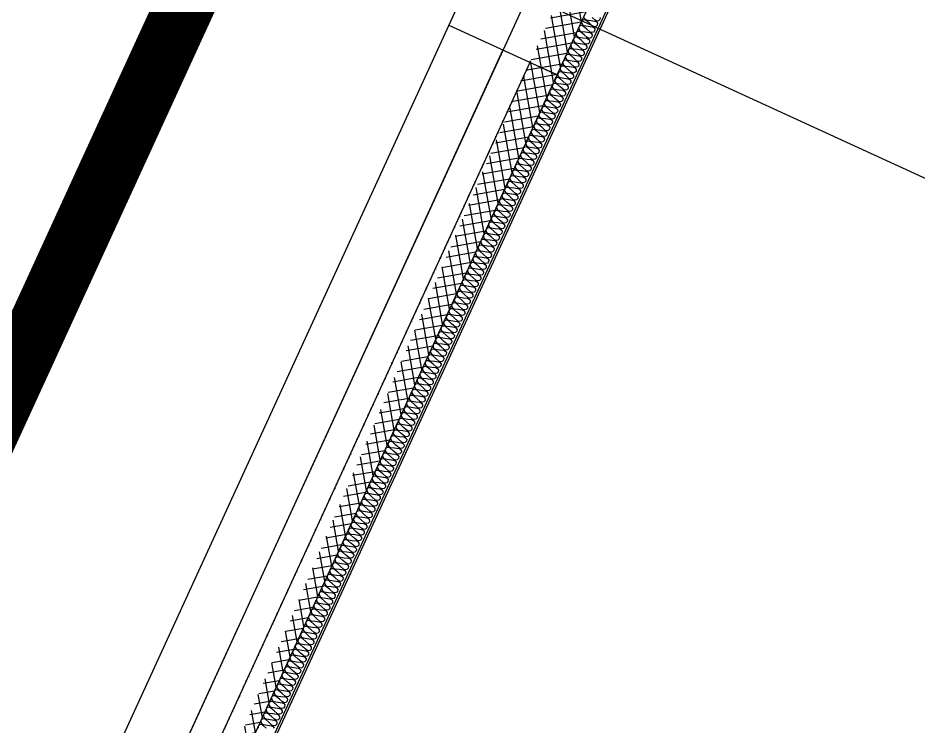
# Model space of a CAD drawing. Header units: millimetres. Extents: x -21000 to 567700, y 435000 to 850800.
# Drawn here: x 30918 to 35451, y 698008 to 701578 of the extents above; entities that cross this region are included whole.
import ezdxf
from ezdxf.xclip import XClip

# ---------------------------------------------------------------- set-up
doc = ezdxf.new("R2010")
doc.units = ezdxf.units.MM
doc.header["$LTSCALE"] = 700
doc.header["$XCLIPFRAME"] = 2
for name, pattern in [('AB_Pbase$0$AB_Pbase$0$CEN', [62, 60, -1, 0, -1]), ('AB_Pbase$0$PHANTOMX2', [5, 2.5, -0.5, 0.5, -0.5, 0.5, -0.5]), ('AB_Pbase$0$지하1층 동골조$0$PHANTOMX2', [5, 2.5, -0.5, 0.5, -0.5, 0.5, -0.5])]:
    doc.linetypes.add(name, pattern=pattern)
doc.layers.get('0').update_dxf_attribs({"color": 2})
for name, color, linetype, plot in [('$0$Defponts', 161, 'Continuous', False), ('AB_Pbase$0$Defponts', 161, 'Continuous', False), ('AB_Pbase$0$지하1층 동골조$0$Defpoints1', 235, 'Continuous', False)]:
    doc.layers.add(name, color=color, linetype=linetype, plot=plot)
for name, color, linetype in [('AB_Pbase$0$AB_Pbase$0$CEN', 1, 'AB_Pbase$0$AB_Pbase$0$CEN'), ('AB_Pbase$0$AB_Pbase$0$FIN', 6, 'Continuous'), ('AB_Pbase$0$HAT', 8, 'Continuous'), ('AB_Pbase$0$INS', 8, 'Continuous'), ('AB_Pbase$0$SITE', 3, 'AB_Pbase$0$PHANTOMX2'), ('AB_Pbase$0$WAL', 3, 'Continuous')]:
    doc.layers.add(name, color=color, linetype=linetype)

# ---------------------------------------------------------------- blocks, each defined once
blk = doc.blocks.new('AB_Pbase$0$SITE0917')
at = {"layer": 'AB_Pbase$0$SITE', "ltscale": 4, "const_width": 300, "flags": 128}
blk.add_lwpolyline([(166790.2, 14282.1), (166795.6, 12457.7), (166803.2, 9905.3), (165179.5, 5176.2), (118538.7, -54371.7), (114045.5, -52298), (105315.5, -48298), (96845.5, -44418), (95855.5, -43968), (88255.5, -40478), (81075.5, -37188), (79665.5, -36528), (79665.5, -36528), (79665.5, -36528), (51295.5, -23518), (51295.5, -23518), (51295.5, -23518), (51295.5, -23518), (24885.5, -11398), (16535.5, -7578), (0, 0), (0, 0), (4267.4, 9299.2), (5686.5, 12403), (9895.5, 21572), (16195.5, 35292), (20267.8, 44180.2), (40844.6, 43842.7), (85590, 33565.6), (130335.4, 23288.4), (156238.3, 14282), (166790.2, 14282)], dxfattribs=at)
blk = doc.blocks.new('AB_Pbase$0$지하1층 동골조')
at = {"layer": 'AB_Pbase$0$지하1층 동골조$0$Defpoints1', "linetype": 'AB_Pbase$0$지하1층 동골조$0$PHANTOMX2', "ltscale": 2, "flags": 128}
blk.add_lwpolyline([(0, 0), (-4493.2, 2073.8), (-13223.2, 6073.8), (-21693.2, 9953.8), (-22683.2, 10403.8), (-30283.2, 13893.8), (-37463.2, 17183.8), (-38873.2, 17843.8), (-38873.2, 17843.8), (-38873.2, 17843.8), (-67243.2, 30853.8), (-67243.2, 30853.8), (-67243.2, 30853.8), (-67243.2, 30853.8), (-93653.2, 42973.8), (-102003.2, 46793.8), (-118538.7, 54371.7), (-118538.7, 54371.7), (-114271.4, 63670.9), (-112852.2, 66774.8), (-108643.2, 75943.8), (-102343.2, 89663.8), (-97743.2, 99703.8), (-94170.5, 107501.6), (-90801.5, 109673.4), (-61989.4, 109763.8), (-53301.2, 109793.8), (-22854.2, 109885), (-9902.7, 109923.8), (5389.9, 109963.8), (23789.7, 110023.8), (43878.5, 110088.6), (48138.3, 105863.2), (48145.8, 102751.3), (48166.8, 93887.6), (48186.9, 90386.4), (48256.9, 66829.4), (48264.5, 64277), (46640.8, 59548)], close=True, dxfattribs=at)
blk = doc.blocks.new('AB_Pbase$0$AB_Pbase_지하1층_골조')
blk.add_line((49381.2, 737051.4), (30251.5, 695361.3))
blk.add_lwpolyline([(33632.8, 701291.5), (33883, 701836.8), (33337.7, 702087.1), (33087.4, 701541.7)], close=True)
blk.add_lwpolyline([(33360.1, 701416.6), (30774.4, 695781.5)])
blk = doc.blocks.new('AB_Pbase')
at = {"layer": 'AB_Pbase$0$HAT'}
h = blk.add_hatch(dxfattribs=at)
h.set_pattern_fill('NET', color=256, scale=15, angle=100)
h.paths.add_polyline_path([(36540.9, 707988.9), (36677.2, 707926.4), (39221.2, 713470.6), (39084.9, 713533.1)], flags=17)
h.paths.add_polyline_path([(36427, 707381), (36290.6, 707443.6), (33746.7, 701899.4), (33883, 701836.8)], flags=17)
edge = h.paths.add_edge_path()
edge.add_line((44631.6, 725621.3), (44767.9, 725558.7))
edge.add_line((44767.9, 725558.7), (42265.6, 720105.4))
edge.add_line((42265.6, 720105.4), (42129.3, 720168))
edge.add_line((42129.3, 720168), (44631.6, 725621.3))
edge.add_line((41879.1, 719622.6), (39335.1, 714078.4))
edge.add_line((39335.1, 714078.4), (39471.4, 714015.9))
edge.add_line((39471.4, 714015.9), (42015.4, 719560.1))
edge.add_line((33632.8, 701291.5), (31047.1, 695656.4))
edge.add_line((31047.1, 695656.4), (33496.4, 701354.1))
edge.add_line((33496.4, 701354.1), (30910.7, 695719))
at = {"layer": 'AB_Pbase$0$AB_Pbase$0$CEN'}
for p, q in [((48643.3, 734723.8), (30212, 694556)), ((31365.9, 702661.7), (45183.4, 696321.5))]:
    blk.add_line(p, q, dxfattribs=at)
at = {"layer": 'AB_Pbase$0$AB_Pbase$0$FIN'}
for points in [[(46517.9, 729156.7), (31166.4, 695700.7), (40000.8, 691647), (42548.9, 697200.3)], [(46527, 729152.6), (31179.7, 695705.6), (39995.9, 691660.2), (42539.8, 697204.4)]]:
    blk.add_lwpolyline(points, dxfattribs=at)
at = {"layer": 'AB_Pbase$0$Defponts', "ltscale": 5, "flags": 128}
blk.add_lwpolyline([(195131.9, 730351.6), (195209.5, 704242.2), (193585.8, 699513.2), (146945.1, 639965.2), (142451.9, 642039), (133721.9, 646039), (125251.9, 649919), (124261.9, 650369), (116661.9, 653859), (109481.9, 657149), (108071.9, 657809), (79701.9, 670819), (53291.9, 682939), (44941.9, 686759), (28406.3, 694336.9), (32673.7, 703636.1), (34092.9, 706740), (38301.9, 715909)], dxfattribs=at)
at = {"layer": 'AB_Pbase$0$INS'}
for points in [[(33849.7, 701580.1), (33848.9, 701570.8), (33842.4, 701564.1), (33832.8, 701562.4), (33824.8, 701566), (33809.1, 701579.8)], [(33768.8, 701580.3), (33773.7, 701571.9), (33781.7, 701568.2), (33802.4, 701565.3), (33823.1, 701562.4), (33831.1, 701558.7), (33836.4, 701551), (33835.6, 701541.7), (33829, 701535), (33819.4, 701533.3), (33811.4, 701537), (33795.7, 701550.8), (33780.1, 701564.6), (33772.1, 701568.2), (33762.8, 701567.2), (33756.2, 701560.5), (33755.4, 701551.2), (33760.4, 701542.8), (33768.4, 701539.1), (33789.1, 701536.2), (33809.7, 701533.3), (33817.7, 701529.7), (33823, 701522), (33822.2, 701512.6), (33815.7, 701506), (33806.1, 701504.2), (33798.1, 701507.9), (33782.4, 701521.7), (33766.7, 701535.5), (33758.7, 701539.1), (33749.4, 701538.1), (33742.9, 701531.4), (33742.1, 701522.1), (33747, 701513.7), (33755, 701510), (33775.7, 701507.1), (33796.4, 701504.2), (33804.4, 701500.6), (33809.7, 701492.9), (33808.9, 701483.5), (33802.3, 701476.9), (33792.7, 701475.1), (33784.7, 701478.8), (33769, 701492.6), (33753.4, 701506.4), (33745.4, 701510.1), (33736.1, 701509), (33729.5, 701502.4), (33728.8, 701493), (33733.7, 701484.6), (33741.7, 701480.9), (33762.4, 701478), (33783.1, 701475.2), (33791, 701471.5), (33796.3, 701463.8), (33795.6, 701454.5), (33789, 701447.8), (33779.4, 701446), (33771.4, 701449.7), (33755.7, 701463.5), (33740, 701477.3), (33732, 701481), (33722.8, 701479.9), (33716.2, 701473.3), (33715.4, 701463.9), (33720.3, 701455.5), (33728.3, 701451.8), (33749, 701449), (33769.7, 701446.1), (33777.7, 701442.4), (33783, 701434.7), (33782.2, 701425.4), (33775.6, 701418.7), (33766, 701417), (33758, 701420.6), (33742.4, 701434.4), (33726.7, 701448.2), (33718.7, 701451.9), (33709.4, 701450.9), (33702.8, 701444.2), (33702.1, 701434.9), (33707, 701426.4), (33715, 701422.8), (33735.7, 701419.9), (33756.4, 701417), (33764.4, 701413.3), (33769.6, 701405.6), (33768.9, 701396.3), (33762.3, 701389.6), (33752.7, 701387.9), (33744.7, 701391.5), (33729, 701405.3), (33713.3, 701419.1), (33705.3, 701422.8), (33696.1, 701421.8), (33689.5, 701415.1), (33688.7, 701405.8), (33693.7, 701397.4), (33701.7, 701393.7), (33722.3, 701390.8), (33743, 701387.9), (33751, 701384.2), (33756.3, 701376.5), (33755.5, 701367.2), (33748.9, 701360.5), (33739.3, 701358.8), (33731.3, 701362.5), (33715.7, 701376.3), (33700, 701390), (33692, 701393.7), (33682.7, 701392.7), (33676.1, 701386), (33675.4, 701376.7), (33680.3, 701368.3), (33688.3, 701364.6), (33709, 701361.7), (33729.7, 701358.8), (33737.7, 701355.2), (33742.9, 701347.5), (33742.2, 701338.1), (33735.6, 701331.5), (33726, 701329.7), (33718, 701333.4), (33702.3, 701347.2), (33686.6, 701361), (33678.6, 701364.6), (33669.4, 701363.6), (33662.8, 701356.9), (33662, 701347.6), (33667, 701339.2), (33675, 701335.5), (33695.6, 701332.6), (33716.3, 701329.7), (33724.3, 701326.1), (33729.6, 701318.4), (33728.8, 701309), (33722.3, 701302.4), (33712.6, 701300.6), (33704.6, 701304.3), (33689, 701318.1), (33673.3, 701331.9), (33665.3, 701335.5), (33656, 701334.5), (33649.4, 701327.9), (33648.7, 701318.5), (33653.6, 701310.1), (33661.6, 701306.4), (33682.3, 701303.5), (33703, 701300.7), (33711, 701297), (33716.2, 701289.3), (33715.5, 701280), (33708.9, 701273.3), (33699.3, 701271.5), (33691.3, 701275.2), (33675.6, 701289), (33660, 701302.8), (33652, 701306.5), (33642.7, 701305.4), (33636.1, 701298.8), (33635.3, 701289.4), (33640.3, 701281), (33648.3, 701277.3), (33669, 701274.5), (33689.6, 701271.6), (33697.6, 701267.9), (33702.9, 701260.2), (33702.1, 701250.9), (33695.6, 701244.2), (33686, 701242.4), (33678, 701246.1), (33662.3, 701259.9), (33646.6, 701273.7), (33638.6, 701277.4), (33629.3, 701276.4), (33622.8, 701269.7), (33622, 701260.4), (33626.9, 701251.9), (33634.9, 701248.3), (33655.6, 701245.4), (33676.3, 701242.5), (33684.3, 701238.8), (33689.6, 701231.1), (33688.8, 701221.8), (33682.2, 701215.1), (33672.6, 701213.4), (33664.6, 701217), (33648.9, 701230.8), (33633.3, 701244.6), (33625.3, 701248.3), (33616, 701247.3), (33609.4, 701240.6), (33608.6, 701231.3), (33613.6, 701222.8), (33621.6, 701219.2), (33642.3, 701216.3), (33662.9, 701213.4), (33670.9, 701209.7), (33676.2, 701202), (33675.4, 701192.7), (33668.9, 701186), (33659.3, 701184.3), (33651.3, 701188), (33635.6, 701201.7), (33619.9, 701215.5), (33611.9, 701219.2), (33602.6, 701218.2), (33596.1, 701211.5), (33595.3, 701202.2), (33600.2, 701193.8), (33608.2, 701190.1), (33628.9, 701187.2), (33649.6, 701184.3), (33657.6, 701180.6), (33662.9, 701172.9), (33662.1, 701163.6), (33655.5, 701157), (33645.9, 701155.2), (33637.9, 701158.9), (33622.2, 701172.7), (33606.6, 701186.5), (33598.6, 701190.1), (33589.3, 701189.1), (33582.7, 701182.4), (33582, 701173.1), (33586.9, 701164.7), (33594.9, 701161), (33615.6, 701158.1), (33636.3, 701155.2), (33644.2, 701151.6), (33649.5, 701143.9), (33648.8, 701134.5), (33642.2, 701127.9), (33632.6, 701126.1), (33624.6, 701129.8), (33608.9, 701143.6), (33593.2, 701157.4), (33585.2, 701161), (33576, 701160), (33569.4, 701153.4), (33568.6, 701144), (33573.5, 701135.6), (33581.5, 701131.9), (33602.2, 701129), (33622.9, 701126.1), (33630.9, 701122.5), (33636.2, 701114.8), (33635.4, 701105.4), (33628.8, 701098.8), (33619.2, 701097), (33611.2, 701100.7), (33595.6, 701114.5), (33579.9, 701128.3), (33571.9, 701132), (33562.6, 701130.9), (33556, 701124.3), (33555.3, 701114.9), (33560.2, 701106.5), (33568.2, 701102.8), (33588.9, 701100), (33609.6, 701097.1), (33617.6, 701093.4), (33622.8, 701085.7), (33622.1, 701076.4), (33615.5, 701069.7), (33605.9, 701067.9), (33597.9, 701071.6), (33582.2, 701085.4), (33566.5, 701099.2), (33558.5, 701102.9), (33549.3, 701101.8), (33542.7, 701095.2), (33541.9, 701085.8), (33546.9, 701077.4), (33554.9, 701073.8), (33575.5, 701070.9), (33596.2, 701068), (33604.2, 701064.3), (33609.5, 701056.6), (33608.7, 701047.3), (33602.1, 701040.6), (33592.5, 701038.9), (33584.5, 701042.5), (33568.9, 701056.3), (33553.2, 701070.1), (33545.2, 701073.8), (33535.9, 701072.8), (33529.3, 701066.1), (33528.6, 701056.8), (33533.5, 701048.3), (33541.5, 701044.7), (33562.2, 701041.8), (33582.9, 701038.9), (33590.9, 701035.2), (33596.1, 701027.5), (33595.4, 701018.2), (33588.8, 701011.5), (33579.2, 701009.8), (33571.2, 701013.4), (33555.5, 701027.2), (33539.8, 701041), (33531.8, 701044.7), (33522.6, 701043.7), (33516, 701037), (33515.2, 701027.7), (33520.2, 701019.3), (33528.2, 701015.6), (33548.8, 701012.7), (33569.5, 701009.8), (33577.5, 701006.1), (33582.8, 700998.4), (33582, 700989.1), (33575.5, 700982.4), (33565.8, 700980.7), (33557.8, 700984.4), (33542.2, 700998.2), (33526.5, 701011.9), (33518.5, 701015.6), (33509.2, 701014.6), (33502.6, 701007.9), (33501.9, 700998.6), (33506.8, 700990.2), (33514.8, 700986.5), (33535.5, 700983.6), (33556.2, 700980.7), (33564.2, 700977.1), (33569.4, 700969.4), (33568.7, 700960), (33562.1, 700953.4), (33552.5, 700951.6), (33544.5, 700955.3), (33528.8, 700969.1), (33513.1, 700982.9), (33505.2, 700986.5), (33495.9, 700985.5), (33489.3, 700978.8), (33488.5, 700969.5), (33493.5, 700961.1), (33501.5, 700957.4), (33522.2, 700954.5), (33542.8, 700951.6), (33550.8, 700948), (33556.1, 700940.3), (33555.3, 700930.9), (33548.8, 700924.3), (33539.2, 700922.5), (33531.2, 700926.2), (33515.5, 700940), (33499.8, 700953.8), (33491.8, 700957.5), (33482.5, 700956.4), (33476, 700949.8), (33475.2, 700940.4), (33480.1, 700932), (33488.1, 700928.3), (33508.8, 700925.4), (33529.5, 700922.6), (33537.5, 700918.9), (33542.8, 700911.2), (33542, 700901.9), (33535.4, 700895.2), (33525.8, 700893.4), (33517.8, 700897.1), (33502.1, 700910.9), (33486.5, 700924.7), (33478.5, 700928.4), (33469.2, 700927.3), (33462.6, 700920.7), (33461.8, 700911.3), (33466.8, 700902.9), (33474.8, 700899.2), (33495.5, 700896.4), (33516.1, 700893.5), (33524.1, 700889.8), (33529.4, 700882.1), (33528.6, 700872.8), (33522.1, 700866.1), (33512.5, 700864.4), (33504.5, 700868), (33488.8, 700881.8), (33473.1, 700895.6), (33465.1, 700899.3), (33455.8, 700898.3), (33449.3, 700891.6), (33448.5, 700882.3), (33453.4, 700873.8), (33461.4, 700870.2), (33482.1, 700867.3), (33502.8, 700864.4), (33510.8, 700860.7), (33516.1, 700853), (33515.3, 700843.7), (33508.7, 700837), (33499.1, 700835.3), (33491.1, 700838.9), (33475.4, 700852.7), (33459.8, 700866.5), (33451.8, 700870.2), (33442.5, 700869.2), (33435.9, 700862.5), (33435.2, 700853.2), (33440.1, 700844.7), (33448.1, 700841.1), (33468.8, 700838.2), (33489.5, 700835.3), (33497.4, 700831.6), (33502.7, 700823.9), (33502, 700814.6), (33495.4, 700807.9), (33485.8, 700806.2), (33477.8, 700809.9), (33462.1, 700823.6), (33446.4, 700837.4), (33438.4, 700841.1), (33429.2, 700840.1), (33422.6, 700833.4), (33421.8, 700824.1), (33426.7, 700815.7), (33434.7, 700812), (33455.4, 700809.1), (33476.1, 700806.2), (33484.1, 700802.5), (33489.4, 700794.9), (33488.6, 700785.5), (33482, 700778.9), (33472.4, 700777.1), (33464.4, 700780.8), (33448.8, 700794.6), (33433.1, 700808.4), (33425.1, 700812), (33415.8, 700811), (33409.2, 700804.3), (33408.5, 700795), (33413.4, 700786.6), (33421.4, 700782.9), (33442.1, 700780), (33462.8, 700777.1), (33470.8, 700773.5), (33476, 700765.8), (33475.3, 700756.4), (33468.7, 700749.8), (33459.1, 700748), (33451.1, 700751.7), (33435.4, 700765.5), (33419.7, 700779.3), (33411.7, 700782.9), (33402.5, 700781.9), (33395.9, 700775.3), (33395.1, 700765.9), (33400.1, 700757.5), (33408.1, 700753.8), (33428.7, 700750.9), (33449.4, 700748.1), (33457.4, 700744.4), (33462.7, 700736.7), (33461.9, 700727.3), (33455.3, 700720.7), (33445.7, 700718.9), (33437.7, 700722.6), (33422.1, 700736.4), (33406.4, 700750.2), (33398.4, 700753.9), (33389.1, 700752.8), (33382.5, 700746.2), (33381.8, 700736.8), (33386.7, 700728.4), (33394.7, 700724.7), (33415.4, 700721.9), (33436.1, 700719), (33444.1, 700715.3), (33449.3, 700707.6), (33448.6, 700698.3), (33442, 700691.6), (33432.4, 700689.8), (33424.4, 700693.5), (33408.7, 700707.3), (33393, 700721.1), (33385, 700724.8), (33375.8, 700723.7), (33369.2, 700717.1), (33368.4, 700707.8), (33373.4, 700699.3), (33381.4, 700695.7), (33402, 700692.8), (33422.7, 700689.9), (33430.7, 700686.2), (33436, 700678.5), (33435.2, 700669.2), (33428.7, 700662.5), (33419, 700660.8), (33411, 700664.4), (33395.4, 700678.2), (33379.7, 700692), (33371.7, 700695.7), (33362.4, 700694.7), (33355.8, 700688), (33355.1, 700678.7), (33360, 700670.2), (33368, 700666.6), (33388.7, 700663.7), (33409.4, 700660.8), (33417.4, 700657.1), (33422.6, 700649.4), (33421.9, 700640.1), (33415.3, 700633.4), (33405.7, 700631.7), (33397.7, 700635.3), (33382, 700649.1), (33366.3, 700662.9), (33358.4, 700666.6), (33349.1, 700665.6), (33342.5, 700658.9), (33341.7, 700649.6), (33346.7, 700641.2), (33354.7, 700637.5), (33375.4, 700634.6), (33396, 700631.7), (33404, 700628), (33409.3, 700620.3), (33408.5, 700611), (33402, 700604.3), (33392.4, 700602.6), (33384.4, 700606.3), (33368.7, 700620.1), (33353, 700633.9), (33345, 700637.5), (33335.7, 700636.5), (33329.2, 700629.8), (33328.4, 700620.5), (33333.3, 700612.1), (33341.3, 700608.4), (33362, 700605.5), (33382.7, 700602.6), (33390.7, 700599), (33396, 700591.3), (33395.2, 700581.9), (33388.6, 700575.3), (33379, 700573.5), (33371, 700577.2), (33355.3, 700591), (33339.7, 700604.8), (33331.7, 700608.4), (33322.4, 700607.4), (33315.8, 700600.7), (33315, 700591.4), (33320, 700583), (33328, 700579.3), (33348.7, 700576.4), (33369.3, 700573.5), (33377.3, 700569.9), (33382.6, 700562.2), (33381.8, 700552.8), (33375.3, 700546.2), (33365.7, 700544.4), (33357.7, 700548.1), (33342, 700561.9), (33326.3, 700575.7), (33318.3, 700579.4), (33309, 700578.3), (33302.5, 700571.7), (33301.7, 700562.3), (33306.6, 700553.9), (33314.6, 700550.2), (33335.3, 700547.3), (33356, 700544.5), (33364, 700540.8), (33369.3, 700533.1), (33368.5, 700523.8), (33361.9, 700517.1), (33352.3, 700515.3), (33344.3, 700519), (33328.6, 700532.8), (33313, 700546.6), (33305, 700550.3), (33295.7, 700549.2), (33289.1, 700542.6), (33288.4, 700533.2), (33293.3, 700524.8), (33301.3, 700521.2), (33322, 700518.3), (33342.7, 700515.4), (33350.6, 700511.7), (33355.9, 700504), (33355.2, 700494.7), (33348.6, 700488), (33339, 700486.3), (33331, 700489.9), (33315.3, 700503.7), (33299.6, 700517.5), (33291.6, 700521.2), (33282.4, 700520.2), (33275.8, 700513.5), (33275, 700504.2), (33279.9, 700495.7), (33287.9, 700492.1), (33308.6, 700489.2), (33329.3, 700486.3), (33337.3, 700482.6), (33342.6, 700474.9), (33341.8, 700465.6), (33335.2, 700458.9), (33325.6, 700457.2), (33317.6, 700460.8), (33302, 700474.6), (33286.3, 700488.4), (33278.3, 700492.1), (33269, 700491.1), (33262.4, 700484.4), (33261.7, 700475.1), (33266.6, 700466.7), (33274.6, 700463), (33295.3, 700460.1), (33316, 700457.2), (33324, 700453.5), (33329.2, 700445.8), (33328.5, 700436.5), (33321.9, 700429.8), (33312.3, 700428.1), (33304.3, 700431.8), (33288.6, 700445.6), (33272.9, 700459.3), (33264.9, 700463), (33255.7, 700462), (33249.1, 700455.3), (33248.3, 700446), (33253.3, 700437.6), (33261.3, 700433.9), (33281.9, 700431), (33302.6, 700428.1), (33310.6, 700424.5), (33315.9, 700416.8), (33315.1, 700407.4), (33308.5, 700400.8), (33298.9, 700399), (33290.9, 700402.7), (33275.3, 700416.5), (33259.6, 700430.3), (33251.6, 700433.9), (33242.3, 700432.9), (33235.7, 700426.2), (33235, 700416.9), (33239.9, 700408.5), (33247.9, 700404.8), (33268.6, 700401.9), (33289.3, 700399), (33297.3, 700395.4), (33302.5, 700387.7), (33301.8, 700378.3), (33295.2, 700371.7), (33285.6, 700369.9), (33277.6, 700373.6), (33261.9, 700387.4), (33246.2, 700401.2), (33238.2, 700404.8), (33229, 700403.8), (33222.4, 700397.2), (33221.6, 700387.8), (33226.6, 700379.4), (33234.6, 700375.7), (33255.2, 700372.8), (33275.9, 700370), (33283.9, 700366.3), (33289.2, 700358.6), (33288.4, 700349.3), (33281.9, 700342.6), (33272.2, 700340.8), (33264.2, 700344.5), (33248.6, 700358.3), (33232.9, 700372.1), (33224.9, 700375.8), (33215.6, 700374.7), (33209, 700368.1), (33208.3, 700358.7), (33213.2, 700350.3), (33221.2, 700346.6), (33241.9, 700343.8), (33262.6, 700340.9), (33270.6, 700337.2), (33275.8, 700329.5), (33275.1, 700320.2), (33268.5, 700313.5), (33258.9, 700311.8), (33250.9, 700315.4), (33235.2, 700329.2), (33219.5, 700343), (33211.6, 700346.7), (33202.3, 700345.7), (33195.7, 700339), (33194.9, 700329.7), (33199.9, 700321.2), (33207.9, 700317.6), (33228.6, 700314.7), (33249.2, 700311.8), (33257.2, 700308.1), (33262.5, 700300.4), (33261.7, 700291.1), (33255.2, 700284.4), (33245.6, 700282.7), (33237.6, 700286.3), (33221.9, 700300.1), (33206.2, 700313.9), (33198.2, 700317.6), (33188.9, 700316.6), (33182.4, 700309.9), (33181.6, 700300.6), (33186.5, 700292.1), (33194.5, 700288.5), (33215.2, 700285.6), (33235.9, 700282.7), (33243.9, 700279), (33249.2, 700271.3), (33248.4, 700262), (33241.8, 700255.3), (33232.2, 700253.6), (33224.2, 700257.3), (33208.5, 700271), (33192.9, 700284.8), (33184.9, 700288.5), (33175.6, 700287.5), (33169, 700280.8), (33168.2, 700271.5), (33173.2, 700263.1), (33181.2, 700259.4), (33201.9, 700256.5), (33222.5, 700253.6), (33230.5, 700249.9), (33235.8, 700242.2), (33235, 700232.9), (33228.5, 700226.3), (33218.9, 700224.5), (33210.9, 700228.2), (33195.2, 700242), (33179.5, 700255.8), (33171.5, 700259.4), (33162.2, 700258.4), (33155.7, 700251.7), (33154.9, 700242.4), (33159.8, 700234), (33167.8, 700230.3), (33188.5, 700227.4), (33209.2, 700224.5), (33217.2, 700220.9), (33222.5, 700213.2), (33221.7, 700203.8), (33215.1, 700197.2), (33205.5, 700195.4), (33197.5, 700199.1), (33181.8, 700212.9), (33166.2, 700226.7), (33158.2, 700230.3), (33148.9, 700229.3), (33142.3, 700222.7), (33141.6, 700213.3), (33146.5, 700204.9), (33154.5, 700201.2), (33175.2, 700198.3), (33195.8, 700195.4), (33203.8, 700191.8), (33209.1, 700184.1), (33208.4, 700174.7), (33201.8, 700168.1), (33192.2, 700166.3), (33184.2, 700170), (33168.5, 700183.8), (33152.8, 700197.6), (33144.8, 700201.3), (33135.6, 700200.2), (33129, 700193.6), (33128.2, 700184.2), (33133.1, 700175.8), (33141.1, 700172.1), (33161.8, 700169.3), (33182.5, 700166.4), (33190.5, 700162.7), (33195.8, 700155), (33195, 700145.7), (33188.4, 700139), (33178.8, 700137.2), (33170.8, 700140.9), (33155.2, 700154.7), (33139.5, 700168.5), (33131.5, 700172.2), (33122.2, 700171.1), (33115.6, 700164.5), (33114.9, 700155.2), (33119.8, 700146.7), (33127.8, 700143.1), (33148.5, 700140.2), (33169.2, 700137.3), (33177.2, 700133.6), (33182.4, 700125.9), (33181.7, 700116.6), (33175.1, 700109.9), (33165.5, 700108.2), (33157.5, 700111.8), (33141.8, 700125.6), (33126.1, 700139.4), (33118.1, 700143.1), (33108.9, 700142.1), (33102.3, 700135.4), (33101.5, 700126.1), (33106.5, 700117.6), (33114.5, 700114), (33135.1, 700111.1), (33155.8, 700108.2), (33163.8, 700104.5), (33169.1, 700096.8), (33168.3, 700087.5), (33161.7, 700080.8), (33152.1, 700079.1), (33144.1, 700082.7), (33128.5, 700096.5), (33112.8, 700110.3), (33104.8, 700114), (33095.5, 700113), (33088.9, 700106.3), (33088.2, 700097), (33093.1, 700088.6), (33101.1, 700084.9), (33121.8, 700082), (33142.5, 700079.1), (33150.5, 700075.4), (33155.7, 700067.7), (33155, 700058.4), (33148.4, 700051.7), (33138.8, 700050), (33130.8, 700053.7), (33115.1, 700067.5), (33099.4, 700081.3), (33091.4, 700084.9), (33082.2, 700083.9), (33075.6, 700077.2), (33074.8, 700067.9), (33079.8, 700059.5), (33087.8, 700055.8), (33108.4, 700052.9), (33129.1, 700050), (33137.1, 700046.4), (33142.4, 700038.7), (33141.6, 700029.3), (33135, 700022.7), (33125.4, 700020.9), (33117.4, 700024.6), (33101.8, 700038.4), (33086.1, 700052.2), (33078.1, 700055.8), (33068.8, 700054.8), (33062.2, 700048.1), (33061.5, 700038.8), (33066.4, 700030.4), (33074.4, 700026.7), (33095.1, 700023.8), (33115.8, 700020.9), (33123.8, 700017.3), (33129, 700009.6), (33128.3, 700000.2), (33121.7, 699993.6), (33112.1, 699991.8), (33104.1, 699995.5), (33088.4, 700009.3), (33072.7, 700023.1), (33064.8, 700026.8), (33055.5, 700025.7), (33048.9, 700019.1), (33048.1, 700009.7), (33053.1, 700001.3), (33061.1, 699997.6), (33081.8, 699994.7), (33102.4, 699991.9), (33110.4, 699988.2), (33115.7, 699980.5), (33114.9, 699971.2), (33108.4, 699964.5), (33098.8, 699962.7), (33090.8, 699966.4), (33075.1, 699980.2), (33059.4, 699994), (33051.4, 699997.7), (33042.1, 699996.6), (33035.6, 699990), (33034.8, 699980.6), (33039.7, 699972.2), (33047.7, 699968.5), (33068.4, 699965.7), (33089.1, 699962.8), (33097.1, 699959.1), (33102.4, 699951.4), (33101.6, 699942.1), (33095, 699935.4), (33085.4, 699933.7), (33077.4, 699937.3), (33061.7, 699951.1), (33046.1, 699964.9), (33038.1, 699968.6), (33028.8, 699967.6), (33022.2, 699960.9), (33021.4, 699951.6), (33026.4, 699943.1), (33034.4, 699939.5), (33055.1, 699936.6), (33075.7, 699933.7), (33083.7, 699930), (33089, 699922.3), (33088.2, 699913), (33081.7, 699906.3), (33072.1, 699904.6), (33064.1, 699908.2), (33048.4, 699922), (33032.7, 699935.8), (33024.7, 699939.5), (33015.4, 699938.5), (33008.9, 699931.8), (33008.1, 699922.5), (33013, 699914.1), (33021, 699910.4), (33041.7, 699907.5), (33062.4, 699904.6), (33070.4, 699900.9), (33075.7, 699893.2), (33074.9, 699883.9), (33068.3, 699877.2), (33058.7, 699875.5), (33050.7, 699879.2), (33035, 699893), (33019.4, 699906.7), (33011.4, 699910.4), (33002.1, 699909.4), (32995.5, 699902.7), (32994.8, 699893.4), (32999.7, 699885), (33007.7, 699881.3), (33028.4, 699878.4), (33049, 699875.5), (33057, 699871.9), (33062.3, 699864.2), (33061.6, 699854.8), (33055, 699848.2), (33045.4, 699846.4), (33037.4, 699850.1), (33021.7, 699863.9), (33006, 699877.7), (32998, 699881.3), (32988.7, 699880.3), (32982.2, 699873.6), (32981.4, 699864.3), (32986.3, 699855.9), (32994.3, 699852.2), (33015, 699849.3), (33035.7, 699846.4), (33043.7, 699842.8), (33049, 699835.1), (33048.2, 699825.7), (33041.6, 699819.1), (33032, 699817.3), (33024, 699821), (33008.4, 699834.8), (32992.7, 699848.6), (32984.7, 699852.2), (32975.4, 699851.2), (32968.8, 699844.6), (32968.1, 699835.2), (32973, 699826.8), (32981, 699823.1), (33001.7, 699820.2), (33022.4, 699817.4), (33030.4, 699813.7), (33035.6, 699806), (33034.9, 699796.7), (33028.3, 699790), (33018.7, 699788.2), (33010.7, 699791.9), (32995, 699805.7), (32979.3, 699819.5), (32971.3, 699823.2), (32962.1, 699822.1), (32955.5, 699815.5), (32954.7, 699806.1), (32959.7, 699797.7), (32967.7, 699794), (32988.3, 699791.2), (33009, 699788.3), (33017, 699784.6), (33022.3, 699776.9), (33021.5, 699767.6), (33014.9, 699760.9), (33005.3, 699759.1), (32997.3, 699762.8), (32981.7, 699776.6), (32966, 699790.4), (32958, 699794.1), (32948.7, 699793.1), (32942.1, 699786.4), (32941.4, 699777.1), (32946.3, 699768.6), (32954.3, 699765), (32975, 699762.1), (32995.7, 699759.2), (33003.7, 699755.5), (33008.9, 699747.8), (33008.2, 699738.5), (33001.6, 699731.8), (32992, 699730.1), (32984, 699733.7), (32968.3, 699747.5), (32952.6, 699761.3), (32944.6, 699765), (32935.4, 699764), (32928.8, 699757.3), (32928, 699748), (32933, 699739.5), (32941, 699735.9), (32961.6, 699733), (32982.3, 699730.1), (32990.3, 699726.4), (32995.6, 699718.7), (32994.8, 699709.4), (32988.2, 699702.7), (32978.6, 699701), (32970.6, 699704.7), (32955, 699718.4), (32939.3, 699732.2), (32931.3, 699735.9), (32922, 699734.9), (32915.4, 699728.2), (32914.7, 699718.9), (32919.6, 699710.5), (32927.6, 699706.8), (32948.3, 699703.9), (32969, 699701), (32977, 699697.3), (32982.2, 699689.6), (32981.5, 699680.3), (32974.9, 699673.6), (32965.3, 699671.9), (32957.3, 699675.6), (32941.6, 699689.4), (32925.9, 699703.2), (32917.9, 699706.8), (32908.7, 699705.8), (32902.1, 699699.1), (32901.3, 699689.8), (32906.3, 699681.4), (32914.3, 699677.7), (32935, 699674.8), (32955.6, 699671.9), (32963.6, 699668.3), (32968.9, 699660.6), (32968.1, 699651.2), (32961.6, 699644.6), (32952, 699642.8), (32944, 699646.5), (32928.3, 699660.3), (32912.6, 699674.1), (32904.6, 699677.7), (32895.3, 699676.7), (32888.8, 699670.1), (32888, 699660.7), (32892.9, 699652.3), (32900.9, 699648.6), (32921.6, 699645.7), (32942.3, 699642.8), (32950.3, 699639.2), (32955.6, 699631.5), (32954.8, 699622.1), (32948.2, 699615.5), (32938.6, 699613.7), (32930.6, 699617.4), (32914.9, 699631.2), (32899.3, 699645), (32891.3, 699648.7), (32882, 699647.6), (32875.4, 699641), (32874.6, 699631.6), (32879.6, 699623.2), (32887.6, 699619.5), (32908.3, 699616.6), (32928.9, 699613.8), (32936.9, 699610.1), (32942.2, 699602.4), (32941.4, 699593.1), (32934.9, 699586.4), (32925.3, 699584.6), (32917.3, 699588.3), (32901.6, 699602.1), (32885.9, 699615.9), (32877.9, 699619.6), (32868.6, 699618.5), (32862.1, 699611.9), (32861.3, 699602.5), (32866.2, 699594.1), (32874.2, 699590.5), (32894.9, 699587.6), (32915.6, 699584.7), (32923.6, 699581), (32928.9, 699573.3), (32928.1, 699564), (32921.5, 699557.3), (32911.9, 699555.6), (32903.9, 699559.2), (32888.2, 699573), (32872.6, 699586.8), (32864.6, 699590.5), (32855.3, 699589.5), (32848.7, 699582.8), (32848, 699573.5), (32852.9, 699565), (32860.9, 699561.4), (32881.6, 699558.5), (32902.2, 699555.6), (32910.2, 699551.9), (32915.5, 699544.2), (32914.8, 699534.9), (32908.2, 699528.2), (32898.6, 699526.5), (32890.6, 699530.1), (32874.9, 699543.9), (32859.2, 699557.7), (32851.2, 699561.4), (32841.9, 699560.4), (32835.4, 699553.7), (32834.6, 699544.4), (32839.5, 699536), (32847.5, 699532.3), (32868.2, 699529.4), (32888.9, 699526.5), (32896.9, 699522.8), (32902.2, 699515.1), (32901.4, 699505.8), (32894.8, 699499.1), (32885.2, 699497.4), (32877.2, 699501.1), (32861.6, 699514.9), (32845.9, 699528.6), (32837.9, 699532.3), (32828.6, 699531.3), (32822, 699524.6), (32821.3, 699515.3), (32826.2, 699506.9), (32834.2, 699503.2), (32854.9, 699500.3), (32875.6, 699497.4), (32883.6, 699493.8), (32888.8, 699486.1), (32888.1, 699476.7), (32881.5, 699470.1), (32871.9, 699468.3), (32863.9, 699472), (32848.2, 699485.8), (32832.5, 699499.6), (32824.5, 699503.2), (32815.3, 699502.2), (32808.7, 699495.5), (32807.9, 699486.2), (32812.9, 699477.8), (32820.9, 699474.1), (32841.5, 699471.2), (32862.2, 699468.3), (32870.2, 699464.7), (32875.5, 699457), (32874.7, 699447.6), (32868.1, 699441), (32858.5, 699439.2), (32850.5, 699442.9), (32834.9, 699456.7), (32819.2, 699470.5), (32811.2, 699474.2), (32801.9, 699473.1), (32795.3, 699466.5), (32794.6, 699457.1), (32799.5, 699448.7), (32807.5, 699445), (32828.2, 699442.1), (32848.9, 699439.3), (32856.9, 699435.6), (32862.1, 699427.9), (32861.4, 699418.6), (32854.8, 699411.9), (32845.2, 699410.1), (32837.2, 699413.8), (32821.5, 699427.6), (32805.8, 699441.4), (32797.8, 699445.1), (32788.6, 699444), (32782, 699437.4), (32781.2, 699428), (32786.2, 699419.6), (32794.2, 699415.9), (32814.8, 699413.1), (32835.5, 699410.2), (32843.5, 699406.5), (32848.8, 699398.8), (32848, 699389.5), (32841.4, 699382.8), (32831.8, 699381.1), (32823.8, 699384.7), (32808.2, 699398.5), (32792.5, 699412.3), (32784.5, 699416), (32775.2, 699415), (32768.6, 699408.3), (32767.9, 699399), (32772.8, 699390.5), (32780.8, 699386.9), (32801.5, 699384), (32822.2, 699381.1), (32830.2, 699377.4), (32835.4, 699369.7), (32834.7, 699360.4), (32828.1, 699353.7), (32818.5, 699352), (32810.5, 699355.6), (32794.8, 699369.4), (32779.1, 699383.2), (32771.1, 699386.9), (32761.9, 699385.9), (32755.3, 699379.2), (32754.5, 699369.9), (32759.5, 699361.4), (32767.5, 699357.8), (32788.2, 699354.9), (32808.8, 699352), (32816.8, 699348.3), (32822.1, 699340.6), (32821.3, 699331.3), (32814.8, 699324.6), (32805.2, 699322.9), (32797.2, 699326.6), (32781.5, 699340.3), (32765.8, 699354.1), (32757.8, 699357.8), (32748.5, 699356.8), (32742, 699350.1), (32741.2, 699340.8), (32746.1, 699332.4), (32754.1, 699328.7), (32774.8, 699325.8), (32795.5, 699322.9), (32803.5, 699319.2), (32808.8, 699311.5), (32808, 699302.2), (32801.4, 699295.6), (32791.8, 699293.8), (32783.8, 699297.5), (32768.1, 699311.3), (32752.5, 699325.1), (32744.5, 699328.7), (32735.2, 699327.7), (32728.6, 699321), (32727.8, 699311.7), (32732.8, 699303.3), (32740.8, 699299.6), (32761.5, 699296.7), (32782.1, 699293.8), (32790.1, 699290.2), (32795.4, 699282.5), (32794.6, 699273.1), (32788.1, 699266.5), (32778.5, 699264.7), (32770.5, 699268.4), (32754.8, 699282.2), (32739.1, 699296), (32731.1, 699299.6), (32721.8, 699298.6), (32715.3, 699292), (32714.5, 699282.6), (32719.4, 699274.2), (32727.4, 699270.5), (32748.1, 699267.6), (32768.8, 699264.8), (32776.8, 699261.1), (32782.1, 699253.4), (32781.3, 699244), (32774.7, 699237.4), (32765.1, 699235.6), (32757.1, 699239.3), (32741.4, 699253.1), (32725.8, 699266.9), (32717.8, 699270.6), (32708.5, 699269.5), (32701.9, 699262.9), (32701.2, 699253.5), (32706.1, 699245.1), (32714.1, 699241.4), (32734.8, 699238.6), (32755.4, 699235.7), (32763.4, 699232), (32768.7, 699224.3), (32768, 699215), (32761.4, 699208.3), (32751.8, 699206.5), (32743.8, 699210.2), (32728.1, 699224), (32712.4, 699237.8), (32704.4, 699241.5), (32695.1, 699240.4), (32688.6, 699233.8), (32687.8, 699224.5), (32692.7, 699216), (32700.7, 699212.4), (32721.4, 699209.5), (32742.1, 699206.6), (32750.1, 699202.9), (32755.4, 699195.2), (32754.6, 699185.9), (32748, 699179.2), (32738.4, 699177.5), (32730.4, 699181.1), (32714.8, 699194.9), (32699.1, 699208.7), (32691.1, 699212.4), (32681.8, 699211.4), (32675.2, 699204.7), (32674.5, 699195.4), (32679.4, 699186.9), (32687.4, 699183.3), (32708.1, 699180.4), (32728.8, 699177.5), (32736.8, 699173.8), (32742, 699166.1), (32741.3, 699156.8), (32734.7, 699150.1), (32725.1, 699148.4), (32717.1, 699152), (32701.4, 699165.8), (32685.7, 699179.6), (32677.7, 699183.3), (32668.5, 699182.3), (32661.9, 699175.6), (32661.1, 699166.3), (32666.1, 699157.9), (32674.1, 699154.2), (32694.7, 699151.3), (32715.4, 699148.4), (32723.4, 699144.7), (32728.7, 699137), (32727.9, 699127.7), (32721.3, 699121), (32711.7, 699119.3), (32703.7, 699123), (32688.1, 699136.8), (32672.4, 699150.6), (32664.4, 699154.2), (32655.1, 699153.2), (32648.5, 699146.5), (32647.8, 699137.2), (32652.7, 699128.8), (32660.7, 699125.1), (32681.4, 699122.2), (32702.1, 699119.3), (32710.1, 699115.7), (32715.3, 699108), (32714.6, 699098.6), (32708, 699092), (32698.4, 699090.2), (32690.4, 699093.9), (32674.7, 699107.7), (32659, 699121.5), (32651, 699125.1), (32641.8, 699124.1), (32635.2, 699117.4), (32634.4, 699108.1), (32639.4, 699099.7), (32647.4, 699096), (32668, 699093.1), (32688.7, 699090.2), (32696.7, 699086.6), (32702, 699078.9), (32701.2, 699069.5), (32694.6, 699062.9), (32685, 699061.1), (32677, 699064.8), (32661.4, 699078.6), (32645.7, 699092.4), (32637.7, 699096.1), (32628.4, 699095), (32621.8, 699088.4), (32621.1, 699079), (32626, 699070.6), (32634, 699066.9), (32654.7, 699064), (32675.4, 699061.2), (32683.4, 699057.5), (32688.6, 699049.8), (32687.9, 699040.5), (32681.3, 699033.8), (32671.7, 699032), (32663.7, 699035.7), (32648, 699049.5), (32632.3, 699063.3), (32624.3, 699067), (32615.1, 699065.9), (32608.5, 699059.3), (32607.7, 699049.9), (32612.7, 699041.5), (32620.7, 699037.9), (32641.3, 699035), (32662, 699032.1), (32670, 699028.4), (32675.3, 699020.7), (32674.5, 699011.4), (32668, 699004.7), (32658.4, 699003), (32650.4, 699006.6), (32634.7, 699020.4), (32619, 699034.2), (32611, 699037.9), (32601.7, 699036.9), (32595.2, 699030.2), (32594.4, 699020.9), (32599.3, 699012.4), (32607.3, 699008.8), (32628, 699005.9), (32648.7, 699003), (32656.7, 698999.3), (32662, 698991.6), (32661.2, 698982.3), (32654.6, 698975.6), (32645, 698973.9), (32637, 698977.5), (32621.3, 698991.3), (32605.7, 699005.1), (32597.7, 699008.8), (32588.4, 699007.8), (32581.8, 699001.1), (32581, 698991.8), (32586, 698983.4), (32594, 698979.7), (32614.7, 698976.8), (32635.3, 698973.9), (32643.3, 698970.2), (32648.6, 698962.5), (32647.8, 698953.2), (32641.3, 698946.5), (32631.7, 698944.8), (32623.7, 698948.5), (32608, 698962.3), (32592.3, 698976), (32584.3, 698979.7), (32575, 698978.7), (32568.5, 698972), (32567.7, 698962.7), (32572.6, 698954.3), (32580.6, 698950.6), (32601.3, 698947.7), (32622, 698944.8), (32630, 698941.2), (32635.3, 698933.5), (32634.5, 698924.1), (32627.9, 698917.5), (32618.3, 698915.7), (32610.3, 698919.4), (32594.6, 698933.2), (32579, 698947), (32571, 698950.6), (32561.7, 698949.6), (32555.1, 698942.9), (32554.4, 698933.6), (32559.3, 698925.2), (32567.3, 698921.5), (32588, 698918.6), (32608.6, 698915.7), (32616.6, 698912.1), (32621.9, 698904.4), (32621.2, 698895), (32614.6, 698888.4), (32605, 698886.6), (32597, 698890.3), (32581.3, 698904.1), (32565.6, 698917.9), (32557.6, 698921.5), (32548.3, 698920.5), (32541.8, 698913.9), (32541, 698904.5), (32545.9, 698896.1), (32553.9, 698892.4), (32574.6, 698889.5), (32595.3, 698886.7), (32603.3, 698883), (32608.6, 698875.3), (32607.8, 698866), (32601.2, 698859.3), (32591.6, 698857.5), (32583.6, 698861.2), (32567.9, 698875), (32552.3, 698888.8), (32544.3, 698892.5), (32535, 698891.4), (32528.4, 698884.8), (32527.7, 698875.4), (32532.6, 698867), (32540.6, 698863.3), (32561.3, 698860.5), (32582, 698857.6), (32590, 698853.9), (32595.2, 698846.2), (32594.5, 698836.9), (32587.9, 698830.2), (32578.3, 698828.5), (32570.3, 698832.1), (32554.6, 698845.9), (32538.9, 698859.7), (32530.9, 698863.4), (32521.7, 698862.4), (32515.1, 698855.7), (32514.3, 698846.4), (32519.3, 698837.9), (32527.3, 698834.3), (32547.9, 698831.4), (32568.6, 698828.5), (32576.6, 698824.8), (32581.9, 698817.1), (32581.1, 698807.8), (32574.5, 698801.1), (32564.9, 698799.4), (32556.9, 698803), (32541.3, 698816.8), (32525.6, 698830.6), (32517.6, 698834.3), (32508.3, 698833.3), (32501.7, 698826.6), (32501, 698817.3), (32505.9, 698808.8), (32513.9, 698805.2), (32534.6, 698802.3), (32555.3, 698799.4), (32563.3, 698795.7), (32568.5, 698788), (32567.8, 698778.7), (32561.2, 698772), (32551.6, 698770.3), (32543.6, 698774), (32527.9, 698787.7), (32512.2, 698801.5), (32504.2, 698805.2), (32495, 698804.2), (32488.4, 698797.5), (32487.6, 698788.2), (32492.6, 698779.8), (32500.6, 698776.1), (32521.2, 698773.2), (32541.9, 698770.3), (32549.9, 698766.6), (32555.2, 698758.9), (32554.4, 698749.6), (32547.8, 698743), (32538.2, 698741.2), (32530.2, 698744.9), (32514.6, 698758.7), (32498.9, 698772.5), (32490.9, 698776.1), (32481.6, 698775.1), (32475, 698768.4), (32474.3, 698759.1), (32479.2, 698750.7), (32487.2, 698747), (32507.9, 698744.1), (32528.6, 698741.2), (32536.6, 698737.6), (32541.8, 698729.9), (32541.1, 698720.5), (32534.5, 698713.9), (32524.9, 698712.1), (32516.9, 698715.8), (32501.2, 698729.6), (32485.5, 698743.4), (32477.5, 698747), (32468.3, 698746), (32461.7, 698739.4), (32460.9, 698730), (32465.9, 698721.6), (32473.9, 698717.9), (32494.5, 698715), (32515.2, 698712.1), (32523.2, 698708.5), (32528.5, 698700.8), (32527.7, 698691.4), (32521.2, 698684.8), (32511.6, 698683), (32503.6, 698686.7), (32487.9, 698700.5), (32472.2, 698714.3), (32464.2, 698718), (32454.9, 698716.9), (32448.4, 698710.3), (32447.6, 698700.9), (32452.5, 698692.5), (32460.5, 698688.8), (32481.2, 698686), (32501.9, 698683.1), (32509.9, 698679.4), (32515.2, 698671.7), (32514.4, 698662.4), (32507.8, 698655.7), (32498.2, 698653.9), (32490.2, 698657.6), (32474.5, 698671.4), (32458.9, 698685.2), (32450.9, 698688.9), (32441.6, 698687.8), (32435, 698681.2), (32434.2, 698671.9), (32439.2, 698663.4), (32447.2, 698659.8), (32467.9, 698656.9), (32488.5, 698654), (32496.5, 698650.3), (32501.8, 698642.6), (32501, 698633.3), (32494.5, 698626.6), (32484.9, 698624.9), (32476.9, 698628.5), (32461.2, 698642.3), (32445.5, 698656.1), (32437.5, 698659.8), (32428.2, 698658.8), (32421.7, 698652.1), (32420.9, 698642.8), (32425.8, 698634.3), (32433.8, 698630.7), (32454.5, 698627.8), (32475.2, 698624.9), (32483.2, 698621.2), (32488.5, 698613.5), (32487.7, 698604.2), (32481.1, 698597.5), (32471.5, 698595.8), (32463.5, 698599.4), (32447.8, 698613.2), (32432.2, 698627), (32424.2, 698630.7), (32414.9, 698629.7), (32408.3, 698623), (32407.6, 698613.7), (32412.5, 698605.3), (32420.5, 698601.6), (32441.2, 698598.7), (32461.8, 698595.8), (32469.8, 698592.1), (32475.1, 698584.4), (32474.4, 698575.1), (32467.8, 698568.4), (32458.2, 698566.7), (32450.2, 698570.4), (32434.5, 698584.2), (32418.8, 698598), (32410.8, 698601.6), (32401.5, 698600.6), (32395, 698593.9), (32394.2, 698584.6), (32399.1, 698576.2), (32407.1, 698572.5), (32427.8, 698569.6), (32448.5, 698566.7), (32456.5, 698563.1), (32461.8, 698555.4), (32461, 698546), (32454.4, 698539.4), (32444.8, 698537.6), (32436.8, 698541.3), (32421.1, 698555.1), (32405.5, 698568.9), (32397.5, 698572.5), (32388.2, 698571.5), (32381.6, 698564.8), (32380.9, 698555.5), (32385.8, 698547.1), (32393.8, 698543.4), (32414.5, 698540.5), (32435.2, 698537.6), (32443.2, 698534), (32448.4, 698526.3), (32447.7, 698516.9), (32441.1, 698510.3), (32431.5, 698508.5), (32423.5, 698512.2), (32407.8, 698526), (32392.1, 698539.8), (32384.1, 698543.5), (32374.9, 698542.4), (32368.3, 698535.8), (32367.5, 698526.4), (32372.5, 698518), (32380.5, 698514.3), (32401.1, 698511.4), (32421.8, 698508.6), (32429.8, 698504.9), (32435.1, 698497.2), (32434.3, 698487.9), (32427.7, 698481.2), (32418.1, 698479.4), (32410.1, 698483.1), (32394.5, 698496.9), (32378.8, 698510.7), (32370.8, 698514.4), (32361.5, 698513.3), (32354.9, 698506.7), (32354.2, 698497.3), (32359.1, 698488.9), (32367.1, 698485.2), (32387.8, 698482.4), (32408.5, 698479.5), (32416.5, 698475.8), (32421.7, 698468.1), (32421, 698458.8), (32414.4, 698452.1), (32404.8, 698450.4), (32396.8, 698454), (32381.1, 698467.8), (32365.4, 698481.6), (32357.4, 698485.3), (32348.2, 698484.3), (32341.6, 698477.6), (32340.8, 698468.3), (32345.8, 698459.8), (32353.8, 698456.2), (32374.4, 698453.3), (32395.1, 698450.4), (32403.1, 698446.7), (32408.4, 698439), (32407.6, 698429.7), (32401, 698423), (32391.4, 698421.3), (32383.4, 698424.9), (32367.8, 698438.7), (32352.1, 698452.5), (32344.1, 698456.2), (32334.8, 698455.2), (32328.2, 698448.5), (32327.5, 698439.2), (32332.4, 698430.8), (32340.4, 698427.1), (32361.1, 698424.2), (32381.8, 698421.3), (32389.8, 698417.6), (32395, 698409.9), (32394.3, 698400.6), (32387.7, 698393.9), (32378.1, 698392.2), (32370.1, 698395.9), (32354.4, 698409.7), (32338.7, 698423.4), (32330.7, 698427.1), (32321.5, 698426.1), (32314.9, 698419.4), (32314.1, 698410.1), (32319.1, 698401.7), (32327.1, 698398), (32347.7, 698395.1), (32368.4, 698392.2), (32376.4, 698388.6), (32381.7, 698380.9), (32380.9, 698371.5), (32374.4, 698364.9), (32364.7, 698363.1), (32356.8, 698366.8), (32341.1, 698380.6), (32325.4, 698394.4), (32317.4, 698398), (32308.1, 698397), (32301.6, 698390.3), (32300.8, 698381), (32305.7, 698372.6), (32313.7, 698368.9), (32334.4, 698366), (32355.1, 698363.1), (32363.1, 698359.5), (32368.4, 698351.8), (32367.6, 698342.4), (32361, 698335.8), (32351.4, 698334), (32343.4, 698337.7), (32327.7, 698351.5), (32312.1, 698365.3), (32304.1, 698368.9), (32294.8, 698367.9), (32288.2, 698361.3), (32287.4, 698351.9), (32292.4, 698343.5), (32300.4, 698339.8), (32321.1, 698336.9), (32341.7, 698334.1), (32349.7, 698330.4), (32355, 698322.7), (32354.2, 698313.4), (32347.7, 698306.7), (32338.1, 698304.9), (32330.1, 698308.6), (32314.4, 698322.4), (32298.7, 698336.2), (32290.7, 698339.9), (32281.4, 698338.8), (32274.9, 698332.2), (32274.1, 698322.8), (32279, 698314.4), (32287, 698310.7), (32307.7, 698307.9), (32328.4, 698305), (32336.4, 698301.3), (32341.7, 698293.6), (32340.9, 698284.3), (32334.3, 698277.6), (32324.7, 698275.8), (32316.7, 698279.5), (32301, 698293.3), (32285.4, 698307.1), (32277.4, 698310.8), (32268.1, 698309.8), (32261.5, 698303.1), (32260.8, 698293.8), (32265.7, 698285.3), (32273.7, 698281.7), (32294.4, 698278.8), (32315, 698275.9), (32323, 698272.2), (32328.3, 698264.5), (32327.6, 698255.2), (32321, 698248.5), (32311.4, 698246.8), (32303.4, 698250.4), (32287.7, 698264.2), (32272, 698278), (32264, 698281.7), (32254.7, 698280.7), (32248.2, 698274), (32247.4, 698264.7), (32252.3, 698256.2), (32260.3, 698252.6), (32281, 698249.7), (32301.7, 698246.8), (32309.7, 698243.1), (32315, 698235.4), (32314.2, 698226.1), (32307.6, 698219.4), (32298, 698217.7), (32290, 698221.4), (32274.3, 698235.1), (32258.7, 698248.9), (32250.7, 698252.6), (32241.4, 698251.6), (32234.8, 698244.9), (32234.1, 698235.6), (32239, 698227.2), (32247, 698223.5), (32267.7, 698220.6), (32288.4, 698217.7), (32296.4, 698214), (32301.6, 698206.3), (32300.9, 698197), (32294.3, 698190.3), (32284.7, 698188.6), (32276.7, 698192.3), (32261, 698206.1), (32245.3, 698219.9), (32237.3, 698223.5), (32228.1, 698222.5), (32221.5, 698215.8), (32220.7, 698206.5), (32225.7, 698198.1), (32233.7, 698194.4), (32254.3, 698191.5), (32275, 698188.6), (32283, 698185), (32288.3, 698177.3), (32287.5, 698167.9), (32280.9, 698161.3), (32271.3, 698159.5), (32263.3, 698163.2), (32247.7, 698177), (32232, 698190.8), (32224, 698194.4), (32214.7, 698193.4), (32208.1, 698186.8), (32207.4, 698177.4), (32212.3, 698169), (32220.3, 698165.3), (32241, 698162.4), (32261.7, 698159.5), (32269.7, 698155.9), (32274.9, 698148.2), (32274.2, 698138.8), (32267.6, 698132.2), (32258, 698130.4), (32250, 698134.1), (32234.3, 698147.9), (32218.6, 698161.7), (32210.6, 698165.4), (32201.4, 698164.3), (32194.8, 698157.7), (32194, 698148.3), (32199, 698139.9), (32207, 698136.2), (32227.6, 698133.3), (32248.3, 698130.5), (32256.3, 698126.8), (32261.6, 698119.1), (32260.8, 698109.8), (32254.2, 698103.1), (32244.6, 698101.3), (32236.6, 698105), (32221, 698118.8), (32205.3, 698132.6), (32197.3, 698136.3), (32188, 698135.2), (32181.4, 698128.6), (32180.7, 698119.2), (32185.6, 698110.8), (32193.6, 698107.2), (32214.3, 698104.3), (32235, 698101.4), (32243, 698097.7), (32248.2, 698090), (32247.5, 698080.7), (32240.9, 698074), (32231.3, 698072.3), (32223.3, 698075.9), (32207.6, 698089.7), (32191.9, 698103.5), (32183.9, 698107.2), (32174.7, 698106.2), (32168.1, 698099.5), (32167.3, 698090.2), (32172.3, 698081.7), (32180.3, 698078.1), (32200.9, 698075.2), (32221.6, 698072.3), (32229.6, 698068.6), (32234.9, 698060.9), (32234.1, 698051.6), (32227.6, 698044.9), (32217.9, 698043.2), (32210, 698046.8), (32194.3, 698060.6), (32178.6, 698074.4), (32170.6, 698078.1), (32161.3, 698077.1), (32154.8, 698070.4), (32154, 698061.1), (32158.9, 698052.7), (32166.9, 698049), (32187.6, 698046.1), (32208.3, 698043.2), (32216.3, 698039.5), (32221.6, 698031.8), (32220.8, 698022.5), (32214.2, 698015.8), (32204.6, 698014.1), (32196.6, 698017.8), (32180.9, 698031.6), (32165.3, 698045.3), (32157.3, 698049), (32148, 698048), (32141.4, 698041.3), (32140.6, 698032), (32145.6, 698023.6), (32153.6, 698019.9), (32174.3, 698017), (32194.9, 698014.1), (32202.9, 698010.5), (32208.2, 698002.8)], [(32167.6, 698002.5), (32151.9, 698016.3), (32143.9, 698019.9), (32134.6, 698018.9), (32128.1, 698012.2), (32127.3, 698002.9)]]:
    blk.add_lwpolyline(points, dxfattribs=at)
at = {"layer": 'AB_Pbase$0$WAL'}
blk.add_lwpolyline([(31047.1, 695656.4), (33632.8, 701291.5), (33496.4, 701354.1), (30910.7, 695719), (31047.1, 695656.4)], dxfattribs=at)
for name, p, rotation in [('AB_Pbase$0$AB_Pbase_지하1층_골조', (0, 0), 359.9999999999999), ('AB_Pbase$0$지하1층 동골조', (146945.1, 639965.2), 359.9999999999994), ('AB_Pbase$0$SITE0917', (28406.3, 694336.9), 359.9999999999983)]:
    blk.add_blockref(name, p, dxfattribs=dict(rotation=rotation))

msp = doc.modelspace()

# ---------------------------------------------------------------- block references
ref = msp.add_blockref('AB_Pbase', (0, 0))
XClip(ref).set_block_clipping_path([(-0.000000015, 445500.0000000148), (493845.7187941075, 839949.3912975936)])

# ---------------------------------------------------------------- next in the draw order: linework, layer by layer
at = {"layer": '$0$Defponts', "ltscale": 5, "flags": 128}
msp.add_lwpolyline([(195131.9, 730351.6), (195209.5, 704242.2), (193585.8, 699513.2), (146945.1, 639965.2), (142451.9, 642039), (133721.9, 646039), (125251.9, 649919), (124261.9, 650369), (116661.9, 653859), (109481.9, 657149), (108071.9, 657809), (79701.9, 670819), (53291.9, 682939), (44941.9, 686759), (28406.3, 694336.9), (32673.7, 703636.1), (34092.9, 706740), (38301.9, 715909)], dxfattribs=at)

doc.saveas('drawing.dxf')
